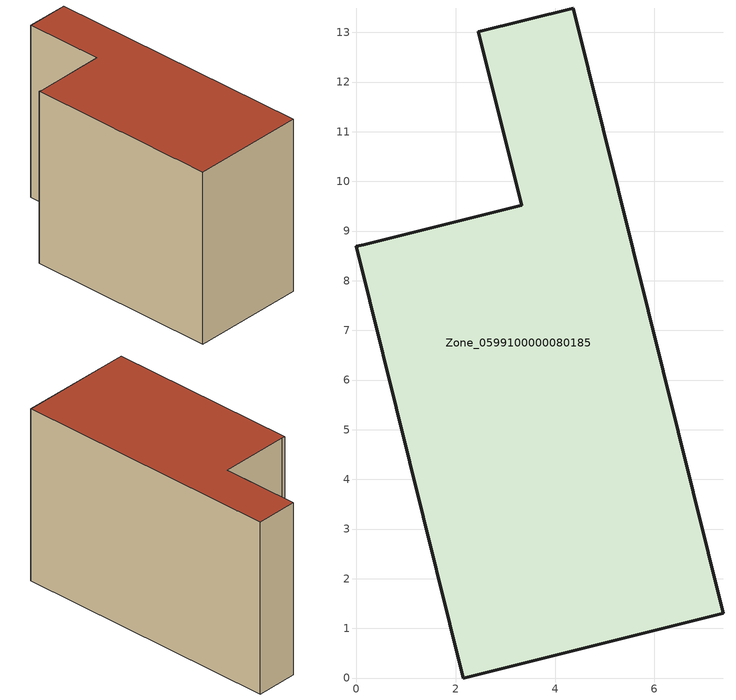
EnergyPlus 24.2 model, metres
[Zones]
Zone_0599100000080185
 floor ground (C_G): 0.14,8.72 3.33,9.52 2.45,13.01 4.37,13.49 7.38,1.3 2.15,0 0,8.69 z0
 wall outside (C_F): 2.15,0 7.38,1.3 4.37,13.49 2.45,13.01 3.33,9.52 0.14,8.72 0,8.69 2.15,0 z0:8.23
 roof outside (C_R): 3.33,9.52 0.14,8.72 0,8.69 2.15,0 7.38,1.3 4.37,13.49 2.45,13.01 z8.23
[BUILDING]
Pand.0599100000080185: North Axis=0; Terrain=City; Loads Convergence Tolerance Value=0.04; Temperature Convergence Tolerance Value=0.4; Solar Distribution=FullExterior; Maximum Number of Warmup Days=25; Minimum Number of Warmup Days=1
[Site:Location]
Rotterdam.The.Hague.AP_ZH_NLD Design_Conditions: Latitude=51.96; Longitude=4.45; Time Zone=1; Elevation=-4.5
[SITE:GROUNDTEMPERATURE:BUILDINGSURFACE]
18, 18, 18, 18, 18, 18, 18, 18, 18, 18, 18, 18
[MATERIAL] Thermal Absorptance=0.9; Solar Absorptance=0.7; Visible Absorptance=0.7
Name | Roughness | Thickness | Conductivity | Density | Specific Heat
G.TI.1975-1991 | MediumSmooth | 0.15 | 0.288461 | 540 | 1210
F.TI.1975-1991 | Rough | 0.3 | 0.230769 | 1920 | 840
R.TI.1975-1991 | MediumRough | 0.2 | 0.153846 | 1500 | 1000
[CONSTRUCTION]
C_G: G.TI.1975-1991
C_F: F.TI.1975-1991
C_R: R.TI.1975-1991
[ZONE]
Zone_0599100000080185: Type=1; Multiplier=1; Ceiling Height=Autocalculate; Volume=Autocalculate; Floor Area=autocalculate; Part of Total Floor Area=Yes
[ZONEINFILTRATION:DESIGNFLOWRATE]
Infil_Zone_0599100000080185: Zone or ZoneList or Space or SpaceList=Zone_0599100000080185; Schedule=AlwaysOn; Design Flow Rate Calculation Method=Flow/Area; Flow Rate per Floor Area=0.003; Constant Term Coefficient=1; Temperature Term Coefficient=0; Velocity Term Coefficient=0; Velocity Squared Term Coefficient=0
[HVACTEMPLATE:ZONE:IDEALLOADSAIRSYSTEM]
Zone_0599100000080185: Maximum Heating Supply Air Temperature=50; Minimum Cooling Supply Air Temperature=13; Maximum Heating Supply Air Humidity Ratio=0.0156; Minimum Cooling Supply Air Humidity Ratio=0.0077; Heating Limit=NoLimit; Cooling Limit=NoLimit; Dehumidification Control Type=ConstantSensibleHeatRatio; Cooling Sensible Heat Ratio=0.7; Dehumidification Setpoint=60; Humidification Control Type=None; Humidification Setpoint=30; Outdoor Air Method=None; Outdoor Air Flow Rate per Person=0.00944; Outdoor Air Flow Rate per Zone Floor Area=0; Outdoor Air Flow Rate per Zone=0; Demand Controlled Ventilation Type=None; Outdoor Air Economizer Type=NoEconomizer; Heat Recovery Type=None; Sensible Heat Recovery Effectiveness=0.7; Latent Heat Recovery Effectiveness=0.65
[ZONECONTROL:THERMOSTAT]
ThermostatControl_Zone_0599100000080185: Zone or ZoneList=Zone_0599100000080185; Control Type Schedule=DualSetpointControlType; Control 1=Thermostat_Zone_0599100000080185; Temperature Difference Between Cutout And Setpoint=0
[THERMOSTATSETPOINT:DUALSETPOINT]
Thermostat_Zone_0599100000080185: Heating Setpoint Temperature Schedule=HeatingSetpoint_Zone_0599100000080185; Cooling Setpoint Temperature Schedule=CoolingSetpoint_Zone_0599100000080185
[SCHEDULE:COMPACT]
HeatingSetpoint_Zone_0599100000080185: Through: 12/31, For: AllDays, Until: 24:00, 21
CoolingSetpoint_Zone_0599100000080185: Through: 12/31, For: AllDays, Until: 24:00, 24
DualSetpointControlType: Through: 12/31, For: AllDays, Until: 24:00, 4
AlwaysOn: Through: 12/31, For: AllDays, Until: 24:00, 1
